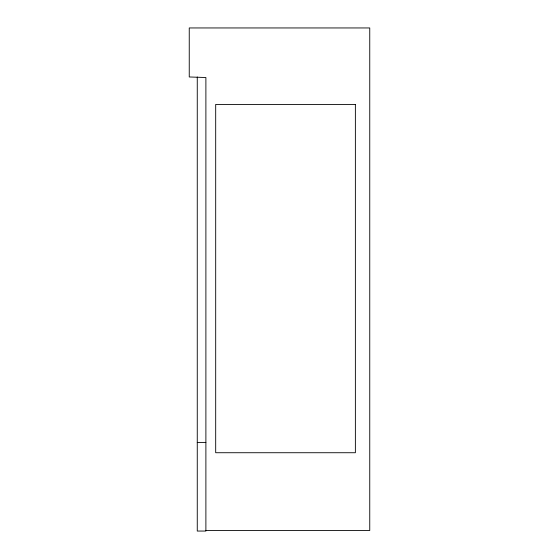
<?xml version="1.0" encoding="UTF-8"?>
<svg xmlns="http://www.w3.org/2000/svg" width="559" height="559" viewBox="0 0 559 559"><rect width="100%" height="100%" fill="white"/><g stroke="black" fill="none" stroke-linecap="round" stroke-linejoin="round"><path stroke-width="0.84" d="M197.264 76.967L197.264 531.05L205.887 531.05L205.887 77.526L189.249 76.967L189.249 27.95L369.751 27.95L369.751 530.498L205.887 530.498M197.264 442.414L205.887 442.414M355.377 104.428L215.69 104.428L215.69 452.727L355.377 452.727L355.377 104.428"/></g></svg>
